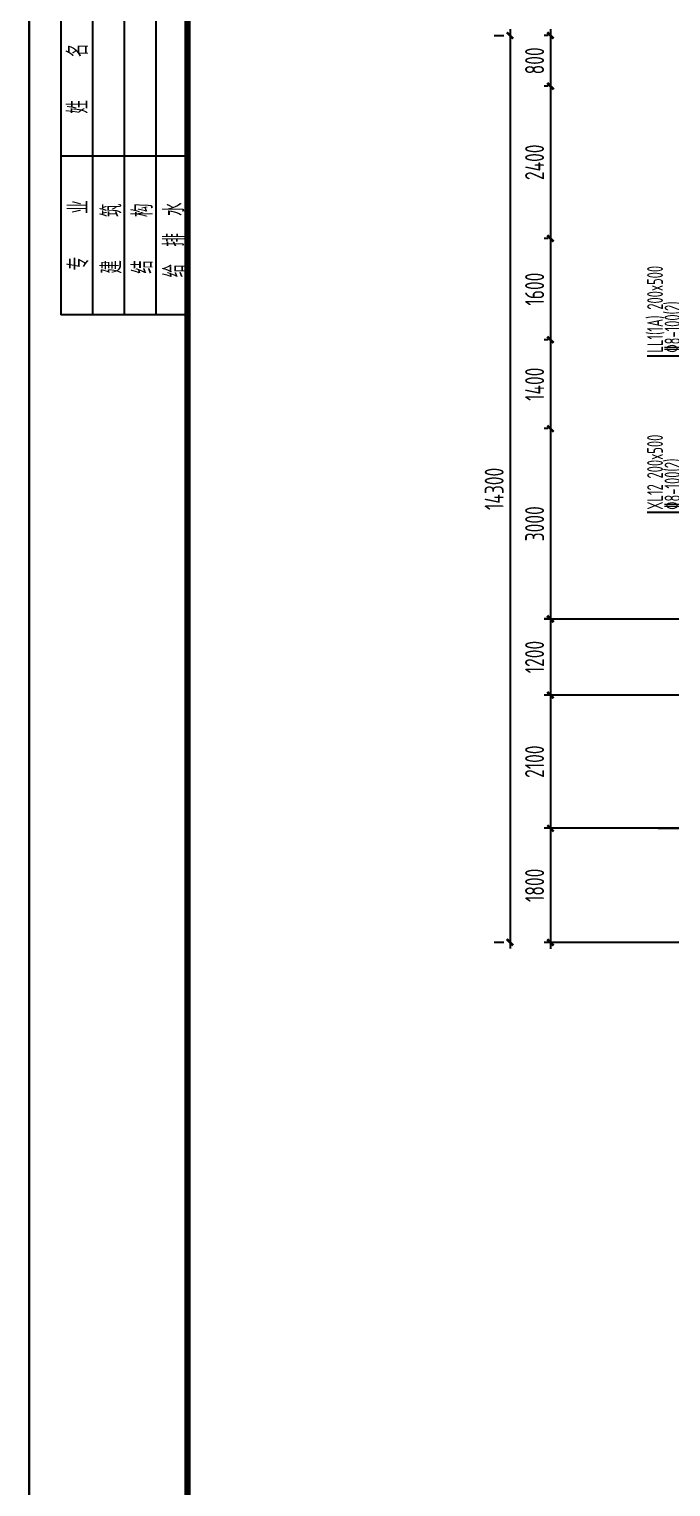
# Model space of a CAD drawing. Extents: x 580289 to 1106878, y -144605 to 78052.
# Drawn here: x 750187 to 760314, y -36859 to -13871 of the extents above; entities that cross this region are included whole.
import ezdxf
from ezdxf.enums import TextEntityAlignment as Align

# ---------------------------------------------------------------- set-up
doc = ezdxf.new("R2010")
doc.units = 0
doc.header["$LTSCALE"] = 100
doc.linetypes.add('2', pattern=[18.5, 12, -3, 0.5, -3])
doc.layers.get('0').update_dxf_attribs({"linetype": 'CONTINUOUS'})
doc.layers.get('Defpoints').update_dxf_attribs({"linetype": 'CONTINUOUS'})
for name, color, linetype in [('DIM', 3, 'CONTINUOUS'), ('T图框', 7, 'CONTINUOUS'), ('图框', 254, 'CONTINUOUS'), ('垂直标注', 2, 'CONTINUOUS'), ('网格', 253, '2')]:
    doc.layers.add(name, color=color, linetype=linetype)
doc.styles.add('DX', font='tssdeng.shx', dxfattribs={"width": 0.7, "bigfont": 'tssdchn.shx'})
doc.styles.get("Standard").update_dxf_attribs({"font": 'tssdeng.shx', "width": 0.7, "bigfont": 'tssdchn.shx'})
doc.styles.add('TSSD_Dimension', font='Tssdeng.shx', dxfattribs={"width": 0.7, "bigfont": 'tssdchn.shx'})
doc.dimstyles.new('TSSD_100_100', dxfattribs={"dimtxt": 300, "dimasz": 100, "dimexe": 100, "dimexo": 250, "dimgap": 100, "dimtad": 1, "dimdec": 0, "dimzin": 0, "dimdsep": 46, "dimtxsty": 'TSSD_Dimension', "dimblk": 'ARCHTICK', "dimcen": 0, "dimdle": 100, "dimclrt": 7, "dimadec": 0, "dimazin": 0, "dimtfac": 1, "dimtdec": 0, "dimtix": 1, "dimtmove": 2, "dimatfit": 3, "dimfxl": 1, "dimtolj": 1, "dimtzin": 0, "dimarcsym": 0})

# ---------------------------------------------------------------- blocks, each defined once
blk = doc.blocks.new('A$C72C84CBD')
at = {"layer": '图框', "color": 0}
for p, q in [((500, 58400), (500, 43400)), ((1000, 58400), (1000, 43400)), ((1500, 58400), (1500, 43400)), ((2000, 58400), (2000, 43400)), ((2500, 45900), (500, 45900)), ((2500, 43400), (500, 43400))]:
    blk.add_line(p, q, dxfattribs=at)
for points in [[(0, 0), (0, 59400), (84100, 59400), (84100, 0)], [(0, 0), (84100, 0), (84100, 59400), (0, 59400)]]:
    blk.add_lwpolyline(points, close=True, dxfattribs=at)
at = {"layer": '图框', "color": 0, "const_width": 100}
blk.add_lwpolyline([(2500, 1000), (83100, 1000), (83100, 58400), (2500, 58400)], close=True, dxfattribs=at)
at = {"layer": '图框', "color": 0, "style": 'DX', "width": 0.7}
for s, p in [('姓     名', (752, 47126)), ('专     业', (762, 44655)), ('建     筑', (1283, 44602, 2200)), ('结     构', (1774, 44602, 2200)), ('给  排  水', (2271, 44582, 2200))]:
    blk.add_text(s, height=320, rotation=90, dxfattribs=at).set_placement(p, align=Align.MIDDLE)
blk = doc.blocks.new('图框')
at = {"layer": 'T图框', "color": 4}
blk.add_blockref('A$C72C84CBD', (602717, 102744), dxfattribs=at)
blk = doc.blocks.new('_ArchTick')
at = {"color": 0, "linetype": 'ByBlock', "const_width": 0.4}
blk.add_lwpolyline([(-0.5, -0.5), (0.5, 0.5)], dxfattribs=at)
blk = doc.blocks.new('*D1369')
at = {"layer": 'Defpoints', "color": 0}
for p in [(758630, -13971), (758414, -14771), (758630, -14771)]:
    blk.add_point(p, dxfattribs=at)
at = {"layer": 'DIM', "color": 0, "lineweight": -2}
for p, q in [((758380, -13971), (758314, -13971)), ((758414, -13871), (758414, -14871)), ((758380, -14771), (758314, -14771))]:
    blk.add_line(p, q, dxfattribs=at)
at = {"layer": 'DIM', "color": 0, "lineweight": -2, "xscale": 100, "yscale": 100, "zscale": 100}
for p, rotation in [((758414, -13971), 90), ((758414, -14771), 270)]:
    blk.add_blockref('_ArchTick', p, dxfattribs=dict(at, rotation=rotation))
at = {"layer": 'DIM', "color": 7, "insert": (758164, -14371), "char_height": 300, "attachment_point": 5, "rotation": 90, "style": 'TSSD_Dimension'}
blk.add_mtext('\\A1;800', dxfattribs=at)
blk = doc.blocks.new('*D1370')
at = {"layer": 'Defpoints', "color": 0}
for p in [(758630, -14771), (758414, -17171), (758630, -17171)]:
    blk.add_point(p, dxfattribs=at)
at = {"layer": 'DIM', "color": 0, "lineweight": -2}
for p, q in [((758414, -14671), (758414, -17271)), ((758380, -14771), (758314, -14771)), ((758380, -17171), (758314, -17171))]:
    blk.add_line(p, q, dxfattribs=at)
at = {"layer": 'DIM', "color": 0, "lineweight": -2, "xscale": 100, "yscale": 100, "zscale": 100}
for p, rotation in [((758414, -14771), 90), ((758414, -17171), 270)]:
    blk.add_blockref('_ArchTick', p, dxfattribs=dict(at, rotation=rotation))
at = {"layer": 'DIM', "color": 7, "insert": (758164, -15971), "char_height": 300, "attachment_point": 5, "rotation": 90, "style": 'TSSD_Dimension'}
blk.add_mtext('\\A1;2400', dxfattribs=at)
blk = doc.blocks.new('*D1371')
at = {"layer": 'Defpoints', "color": 0}
for p in [(758630, -17171), (758414, -18771), (758630, -18771)]:
    blk.add_point(p, dxfattribs=at)
at = {"layer": 'DIM', "color": 0, "lineweight": -2}
for p, q in [((758380, -17171), (758314, -17171)), ((758414, -17071), (758414, -18871)), ((758380, -18771), (758314, -18771))]:
    blk.add_line(p, q, dxfattribs=at)
at = {"layer": 'DIM', "color": 0, "lineweight": -2, "xscale": 100, "yscale": 100, "zscale": 100}
for p, rotation in [((758414, -17171), 90), ((758414, -18771), 270)]:
    blk.add_blockref('_ArchTick', p, dxfattribs=dict(at, rotation=rotation))
at = {"layer": 'DIM', "color": 7, "insert": (758164, -17971), "char_height": 300, "attachment_point": 5, "rotation": 90, "style": 'TSSD_Dimension'}
blk.add_mtext('\\A1;1600', dxfattribs=at)
blk = doc.blocks.new('*D1372')
at = {"layer": 'Defpoints', "color": 0}
for p in [(758630, -18771), (758414, -20171), (758630, -20171)]:
    blk.add_point(p, dxfattribs=at)
at = {"layer": 'DIM', "color": 0, "lineweight": -2}
for p, q in [((758380, -18771), (758314, -18771)), ((758414, -18671), (758414, -20271)), ((758380, -20171), (758314, -20171))]:
    blk.add_line(p, q, dxfattribs=at)
at = {"layer": 'DIM', "color": 0, "lineweight": -2, "xscale": 100, "yscale": 100, "zscale": 100}
for p, rotation in [((758414, -18771), 90), ((758414, -20171), 270)]:
    blk.add_blockref('_ArchTick', p, dxfattribs=dict(at, rotation=rotation))
at = {"layer": 'DIM', "color": 7, "insert": (758164, -19471), "char_height": 300, "attachment_point": 5, "rotation": 90, "style": 'TSSD_Dimension'}
blk.add_mtext('\\A1;1400', dxfattribs=at)
blk = doc.blocks.new('*D1373')
at = {"layer": 'Defpoints', "color": 0}
for p in [(758630, -20171), (758414, -23171), (758630, -23171)]:
    blk.add_point(p, dxfattribs=at)
at = {"layer": 'DIM', "color": 0, "lineweight": -2}
for p, q in [((758380, -20171), (758314, -20171)), ((758414, -20071), (758414, -23271)), ((758380, -23171), (758314, -23171))]:
    blk.add_line(p, q, dxfattribs=at)
at = {"layer": 'DIM', "color": 0, "lineweight": -2, "xscale": 100, "yscale": 100, "zscale": 100}
for p, rotation in [((758414, -20171), 90), ((758414, -23171), 270)]:
    blk.add_blockref('_ArchTick', p, dxfattribs=dict(at, rotation=rotation))
at = {"layer": 'DIM', "color": 7, "insert": (758164, -21671), "char_height": 300, "attachment_point": 5, "rotation": 90, "style": 'TSSD_Dimension'}
blk.add_mtext('\\A1;3000', dxfattribs=at)
blk = doc.blocks.new('*D1374')
at = {"layer": 'Defpoints', "color": 0}
for p in [(757776, -13971), (757776, -28271), (757776, -28271)]:
    blk.add_point(p, dxfattribs=at)
at = {"layer": 'DIM', "color": 0, "lineweight": -2}
for p, q in [((757526, -13971), (757676, -13971)), ((757776, -13871), (757776, -28371)), ((757526, -28271), (757676, -28271))]:
    blk.add_line(p, q, dxfattribs=at)
at = {"layer": 'DIM', "color": 0, "lineweight": -2, "xscale": 100, "yscale": 100, "zscale": 100}
for p, rotation in [((757776, -13971), 90), ((757776, -28271), 270)]:
    blk.add_blockref('_ArchTick', p, dxfattribs=dict(at, rotation=rotation))
at = {"layer": 'DIM', "color": 7, "insert": (757526, -21121), "char_height": 300, "attachment_point": 5, "rotation": 90, "style": 'TSSD_Dimension'}
blk.add_mtext('\\A1;14300', dxfattribs=at)
blk = doc.blocks.new('*D1375')
at = {"layer": 'Defpoints', "color": 0}
for p in [(760852, -23173), (758414, -24373), (760852, -24373)]:
    blk.add_point(p, dxfattribs=at)
at = {"layer": 'DIM', "color": 0, "lineweight": -2}
for p, q in [((760602, -23173), (758314, -23173)), ((758414, -23073), (758414, -24473)), ((760602, -24373), (758314, -24373))]:
    blk.add_line(p, q, dxfattribs=at)
at = {"layer": 'DIM', "color": 0, "lineweight": -2, "xscale": 100, "yscale": 100, "zscale": 100}
for p, rotation in [((758414, -23173), 90), ((758414, -24373), 270)]:
    blk.add_blockref('_ArchTick', p, dxfattribs=dict(at, rotation=rotation))
at = {"layer": 'DIM', "color": 7, "insert": (758164, -23773), "char_height": 300, "attachment_point": 5, "rotation": 90, "style": 'TSSD_Dimension'}
blk.add_mtext('\\A1;1200', dxfattribs=at)
blk = doc.blocks.new('*D1376')
at = {"layer": 'Defpoints', "color": 0}
for p in [(760852, -24373), (758414, -26473), (760852, -26473)]:
    blk.add_point(p, dxfattribs=at)
at = {"layer": 'DIM', "color": 0, "lineweight": -2}
for p, q in [((758414, -24273), (758414, -26573)), ((760602, -24373), (758314, -24373)), ((760602, -26473), (758314, -26473))]:
    blk.add_line(p, q, dxfattribs=at)
at = {"layer": 'DIM', "color": 0, "lineweight": -2, "xscale": 100, "yscale": 100, "zscale": 100}
for p, rotation in [((758414, -24373), 90), ((758414, -26473), 270)]:
    blk.add_blockref('_ArchTick', p, dxfattribs=dict(at, rotation=rotation))
at = {"layer": 'DIM', "color": 7, "insert": (758164, -25423), "char_height": 300, "attachment_point": 5, "rotation": 90, "style": 'TSSD_Dimension'}
blk.add_mtext('\\A1;2100', dxfattribs=at)
blk = doc.blocks.new('*D1377')
at = {"layer": 'Defpoints', "color": 0}
for p in [(760852, -26473), (758414, -28273), (760852, -28273)]:
    blk.add_point(p, dxfattribs=at)
at = {"layer": 'DIM', "color": 0, "lineweight": -2}
for p, q in [((758414, -26373), (758414, -28373)), ((760602, -26473), (758314, -26473)), ((760602, -28273), (758314, -28273))]:
    blk.add_line(p, q, dxfattribs=at)
at = {"layer": 'DIM', "color": 0, "lineweight": -2, "xscale": 100, "yscale": 100, "zscale": 100}
for p, rotation in [((758414, -26473), 90), ((758414, -28273), 270)]:
    blk.add_blockref('_ArchTick', p, dxfattribs=dict(at, rotation=rotation))
at = {"layer": 'DIM', "color": 7, "insert": (758164, -27373), "char_height": 300, "attachment_point": 5, "rotation": 90, "style": 'TSSD_Dimension'}
blk.add_mtext('\\A1;1800', dxfattribs=at)

msp = doc.modelspace()

# ---------------------------------------------------------------- linework, layer by layer
at = {"layer": '垂直标注'}
for p, q in [((759939.5, -19021.3), (761211.9, -19021.3)), ((759939.5, -21490), (761211.9, -21490))]:
    msp.add_line(p, q, dxfattribs=at)
at = {"layer": '网格'}
for p, q in [((766111.9, -24372.7), (760114.3, -24372.7)), ((760114.3, -26472.6), (768411.9, -26472.6))]:
    msp.add_line(p, q, dxfattribs=at)

# ---------------------------------------------------------------- block references
at = {"layer": 'T图框'}
msp.add_blockref('图框', (147470.2, -164520.5), dxfattribs=at)

# ---------------------------------------------------------------- texts
at = {"layer": '垂直标注', "width": 0.6}
for s, p in [('LL1(1A) 200x500', (760189.5, -18971.3)), ('\x848-100(2)', (760464.5, -18971.3)), ('XL12 200x500', (760189.5, -21449.6)), ('\x848-100(2)', (760464.5, -21449.6))]:
    msp.add_text(s, height=250, rotation=90, dxfattribs=at).set_placement(p)

# ---------------------------------------------------------------- dimensions: what is measured, and where the dimension line sits
at = {"layer": 'DIM'}
for base, p1, p2, picture, middle in [((757776, -28271.3), (757776, -13971.3), (757776, -28271.3), '*D1374', (757526, -21121.3)), ((758414.3, -14771.3), (758630.3, -13971.3), (758630.3, -14771.3), '*D1369', (758164.3, -14371.3)), ((758414.3, -17171.3), (758630.3, -14771.3), (758630.3, -17171.3), '*D1370', (758164.3, -15971.3)), ((758414.3, -18771.3), (758630.3, -17171.3), (758630.3, -18771.3), '*D1371', (758164.3, -17971.3)), ((758414.3, -20171.3), (758630.3, -18771.3), (758630.3, -20171.3), '*D1372', (758164.3, -19471.3)), ((758414.3, -23171.3), (758630.3, -20171.3), (758630.3, -23171.3), '*D1373', (758164.3, -21671.3)), ((758414.3, -24372.7), (760852.2, -23172.6), (760852.2, -24372.7), '*D1375', (758164.3, -23772.7)), ((758414.3, -26472.6), (760852.2, -24372.7), (760852.2, -26472.6), '*D1376', (758164.3, -25422.7)), ((758414.3, -28272.6), (760852.2, -26472.6), (760852.2, -28272.6), '*D1377', (758164.3, -27372.6))]:
    dim = msp.add_linear_dim(base=base, p1=p1, p2=p2, angle=90, dimstyle='TSSD_100_100', dxfattribs=at)
    dim.commit()
    dim.dimension.update_dxf_attribs({"geometry": picture, "text_midpoint": middle})

doc.saveas('drawing.dxf')
